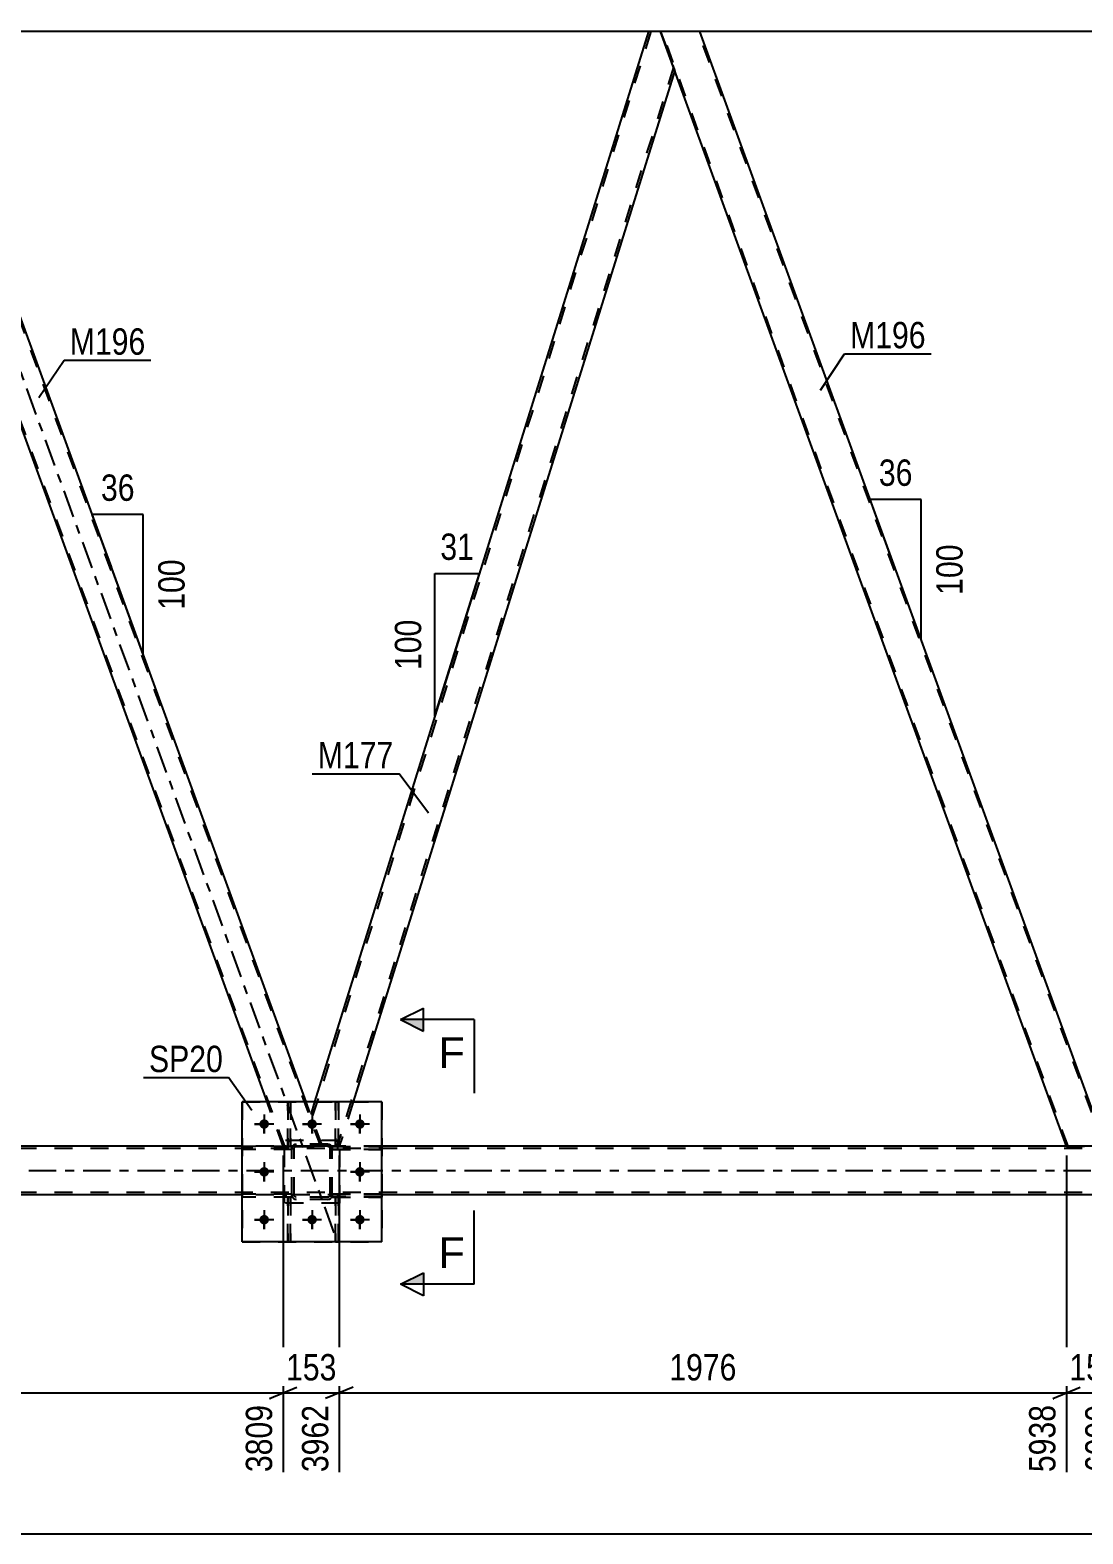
# Model space of a CAD drawing. Header units: millimetres. Extents: x -86 to 755, y -439 to 155.
# Drawn here: x 162 to 276.4, y -165.4 to -1.8 of the extents above; entities that cross this region are included whole.
import ezdxf

# ---------------------------------------------------------------- set-up
doc = ezdxf.new("R2010")
doc.units = ezdxf.units.MM
doc.linetypes.add('DXK_LINE_DOT2', pattern=[3.9198, 1.9599, -1.9599])
doc.linetypes.add('DXK_LINE_DOT3', pattern=[5.9187, 2.979, -0.9799, 0.9799, -0.9799])
doc.styles.add('Arial', font='ARIAL.TTF', dxfattribs={"height": 0.2})
doc.styles.add('Arial Narrow', font='ARIALN.TTF', dxfattribs={"height": 0.2})

# ---------------------------------------------------------------- blocks, each defined once
blk = doc.blocks.new('Bolt-814185138-3623 - 3452')
at = {"color": 1, "linetype": 'Continuous'}
for p, q in [((186.36, -120.8), (187.05, -120.8)), ((187.4, -119.76), (187.4, -120.46)), ((188.44, -120.8), (187.75, -120.8)), ((191.56, -120.8), (192.25, -120.8)), ((192.6, -119.76), (192.6, -120.46)), ((193.64, -120.8), (192.95, -120.8)), ((196.76, -120.8), (197.45, -120.8)), ((197.8, -119.76), (197.8, -120.46)), ((198.84, -120.8), (198.15, -120.8)), ((187.4, -121.84), (187.4, -121.15)), ((192.6, -121.84), (192.6, -121.15)), ((197.8, -121.84), (197.8, -121.15)), ((187.4, -124.96), (187.4, -125.66)), ((197.8, -124.96), (197.8, -125.66)), ((186.36, -126), (187.05, -126)), ((187.4, -127.04), (187.4, -126.35)), ((188.44, -126), (187.75, -126)), ((196.76, -126), (197.45, -126)), ((197.8, -127.04), (197.8, -126.35)), ((198.84, -126), (198.15, -126)), ((187.4, -130.16), (187.4, -130.86)), ((192.6, -130.16), (192.6, -130.86)), ((197.8, -130.16), (197.8, -130.86)), ((186.36, -131.2), (187.05, -131.2)), ((187.4, -132.24), (187.4, -131.55)), ((188.44, -131.2), (187.75, -131.2)), ((191.56, -131.2), (192.25, -131.2)), ((192.6, -132.24), (192.6, -131.55)), ((193.64, -131.2), (192.95, -131.2)), ((196.76, -131.2), (197.45, -131.2)), ((197.8, -132.24), (197.8, -131.55)), ((198.84, -131.2), (198.15, -131.2))]:
    blk.add_line(p, q, dxfattribs=at)
blk = doc.blocks.new('Part-814185138-3652 - 3452')
at = {"color": 7, "linetype": 'DXK_LINE_DOT2'}
for p, q in [((189.95, -133.6), (189.95, -128.77)), ((189.95, -128.77), (190.27, -128.77)), ((190.27, -128.77), (190.27, -133.6)), ((189.95, -129.37), (190.27, -129.37)), ((190.27, -133.6), (189.95, -133.6))]:
    blk.add_line(p, q, dxfattribs=at)
blk = doc.blocks.new('Part-814185138-3688 - 3452')
at = {"color": 2, "linetype": 'Continuous'}
for p, q in [((234.73, -2), (230.47, -2)), ((277.6, -119.8), (234.73, -2)), ((274.59, -123.22), (232, -6.2))]:
    blk.add_line(p, q, dxfattribs=at)
at = {"color": 7, "linetype": 'DXK_LINE_DOT2'}
for p, q in [((230.47, -2), (232, -6.2)), ((274.76, -123.22), (230.64, -2)), ((278.68, -123.22), (234.56, -2)), ((278.85, -123.22), (277.6, -119.8)), ((274.59, -123.22), (278.85, -123.22))]:
    blk.add_line(p, q, dxfattribs=at)
blk = doc.blocks.new('Part-814185138-3714 - 3452')
at = {"color": 7, "linetype": 'DXK_LINE_DOT2'}
for p, q in [((195.6, -122.6), (189.6, -122.6)), ((189.6, -129.4), (189.6, -122.6)), ((195.6, -129.4), (195.6, -122.6)), ((195.6, -129.4), (189.6, -129.4))]:
    blk.add_line(p, q, dxfattribs=at)
blk = doc.blocks.new('Part-814185138-3896 - 3452')
at = {"color": 2, "linetype": 'Continuous'}
blk.add_line((195.47, -118.4), (195.15, -118.4), dxfattribs=at)
at = {"color": 7, "linetype": 'DXK_LINE_DOT2'}
for p, q in [((195.15, -118.4), (195.15, -123.25)), ((195.47, -123.25), (195.47, -118.4)), ((195.15, -122.65), (195.47, -122.65)), ((195.15, -123.25), (195.47, -123.25))]:
    blk.add_line(p, q, dxfattribs=at)
blk = doc.blocks.new('Part-814185138-3852 - 3452')
at = {"color": 7, "linetype": 'DXK_LINE_DOT2'}
for p, q in [((195.15, -123.25), (195.15, -118.4)), ((195.15, -118.4), (195.47, -118.4)), ((195.47, -118.4), (195.47, -123.25)), ((195.15, -122.65), (195.47, -122.65)), ((195.47, -123.25), (195.15, -123.25))]:
    blk.add_line(p, q, dxfattribs=at)
blk = doc.blocks.new('Part-814185138-3723 - 3452')
at = {"color": 7, "linetype": 'DXK_LINE_DOT2'}
for p, q in [((640.85, -123.46), (37.91, -123.46)), ((200.2, -123.22), (185, -123.22)), ((640.85, -128.26), (37.12, -128.26)), ((200.2, -128.5), (185, -128.5))]:
    blk.add_line(p, q, dxfattribs=at)
at = {"color": 2, "linetype": 'Continuous'}
for p, q in [((185, -123.22), (37.95, -123.22)), ((355.27, -123.22), (200.2, -123.22)), ((185, -128.5), (37.08, -128.5)), ((355.27, -128.5), (200.2, -128.5))]:
    blk.add_line(p, q, dxfattribs=at)
at = {"color": 7, "linetype": 'DXK_LINE_DOT3'}
blk.add_line((37.51, -125.86), (640.85, -125.86), dxfattribs=at)
blk = doc.blocks.new('Part-814185138-3858 - 3452')
at = {"color": 7, "linetype": 'DXK_LINE_DOT2'}
for p, q in [((195.15, -133.6), (195.15, -128.77)), ((195.15, -128.77), (195.47, -128.77)), ((195.47, -128.77), (195.47, -133.6)), ((195.15, -129.37), (195.47, -129.37)), ((195.47, -133.6), (195.15, -133.6))]:
    blk.add_line(p, q, dxfattribs=at)
blk = doc.blocks.new('Part-814185138-3741 - 3452')
at = {"color": 7, "linetype": 'DXK_LINE_DOT3'}
blk.add_line((195.01, -132.62), (144.05, 7.4), dxfattribs=at)
at = {"color": 2, "linetype": 'Continuous'}
for p, q in [((149.59, -2), (145.34, -2)), ((191.96, -118.4), (149.59, -2)), ((187.71, -118.4), (146.87, -6.2))]:
    blk.add_line(p, q, dxfattribs=at)
at = {"color": 7, "linetype": 'DXK_LINE_DOT2'}
for p, q in [((145.34, -2), (146.87, -6.2)), ((189.63, -123.22), (145.51, -2)), ((193.55, -123.22), (149.42, -2)), ((189.46, -123.22), (187.71, -118.4)), ((193.72, -123.22), (191.96, -118.4)), ((193.72, -123.22), (189.46, -123.22))]:
    blk.add_line(p, q, dxfattribs=at)
blk = doc.blocks.new('Part-814185138-3746 - 3452')
at = {"color": 7, "linetype": 'DXK_LINE_DOT2'}
for p, q in [((229.41, -2), (192.59, -120.12)), ((231.88, -5.88), (195.31, -123.22)), ((232, -6.2), (232.02, -6.25)), ((232.02, -6.25), (232, -6.2)), ((192.87, -118.4), (192.45, -119.75)), ((197.06, -118.4), (195.56, -123.22)), ((193.72, -123.22), (192.45, -119.75)), ((195.56, -123.22), (193.72, -123.22))]:
    blk.add_line(p, q, dxfattribs=at)
at = {"color": 2, "linetype": 'Continuous'}
for p, q in [((229.15, -2), (192.87, -118.4)), ((230.47, -2), (229.15, -2)), ((232, -6.2), (230.47, -2)), ((232.02, -6.25), (197.06, -118.4))]:
    blk.add_line(p, q, dxfattribs=at)
blk = doc.blocks.new('Part-814185138-3876 - 3452')
at = {"color": 7, "linetype": 'DXK_LINE_DOT2'}
for p, q in [((194.8, -128.76), (194.8, -128.44)), ((194.8, -128.44), (200.2, -128.44)), ((200.2, -128.76), (194.8, -128.76)), ((195.4, -128.76), (195.4, -128.44)), ((200.2, -128.44), (200.2, -128.76))]:
    blk.add_line(p, q, dxfattribs=at)
blk = doc.blocks.new('Bolt-814185138-3747 - 3452')
at = {"linetype": 'Continuous'}
for points in [[(187.92, -120.8, -1), (186.88, -120.8, -1)], [(193.12, -120.8, -1), (192.08, -120.8, -1)], [(198.32, -120.8, -1), (197.28, -120.8, -1)], [(187.92, -126, -1), (186.88, -126, -1)], [(198.32, -126, -1), (197.28, -126, -1)], [(187.92, -131.2, -1), (186.88, -131.2, -1)], [(193.12, -131.2, -1), (192.08, -131.2, -1)], [(198.32, -131.2, -1), (197.28, -131.2, -1)]]:
    blk.add_hatch(color=1, dxfattribs=at).paths.add_polyline_path(points)
at = {"color": 1, "linetype": 'Continuous'}
for p, q in [((188.44, -120.8), (186.36, -120.8)), ((187.4, -119.76), (187.4, -121.84)), ((193.64, -120.8), (191.56, -120.8)), ((192.6, -119.76), (192.6, -121.84)), ((198.84, -120.8), (196.76, -120.8)), ((197.8, -119.76), (197.8, -121.84)), ((187.4, -124.96), (187.4, -127.04)), ((197.8, -124.96), (197.8, -127.04)), ((188.44, -126), (186.36, -126)), ((198.84, -126), (196.76, -126)), ((187.4, -130.16), (187.4, -132.24)), ((192.6, -130.16), (192.6, -132.24)), ((197.8, -130.16), (197.8, -132.24)), ((188.44, -131.2), (186.36, -131.2)), ((193.64, -131.2), (191.56, -131.2)), ((198.84, -131.2), (196.76, -131.2))]:
    blk.add_line(p, q, dxfattribs=at)
blk = doc.blocks.new('Part-814185138-3752 - 3452')
at = {"color": 2, "linetype": 'Continuous'}
for p, q in [((229.15, -2), (149.59, -2)), ((314.29, -2), (234.73, -2))]:
    blk.add_line(p, q, dxfattribs=at)
at = {"color": 7, "linetype": 'DXK_LINE_DOT2'}
blk.add_line((234.73, -2), (229.15, -2), dxfattribs=at)
blk = doc.blocks.new('Part-814185138-3805 - 3452')
at = {"color": 7, "linetype": 'DXK_LINE_DOT2'}
for p, q in [((195.6, -122.6), (189.6, -122.6)), ((189.6, -129.4), (189.6, -122.6)), ((195.6, -129.4), (195.6, -122.6)), ((195.6, -129.4), (189.6, -129.4))]:
    blk.add_line(p, q, dxfattribs=at)
blk = doc.blocks.new('Part-814185138-3806 - 3452')
at = {"color": 7, "linetype": 'DXK_LINE_DOT2'}
for p, q in [((190.4, -123.48), (190.44, -123.3)), ((190.44, -123.3), (190.4, -123.48)), ((190.4, -128.52), (190.4, -123.48)), ((190.64, -123.48), (190.66, -123.39)), ((190.64, -128.52), (190.64, -123.48)), ((190.66, -123.39), (190.71, -123.31)), ((190.69, -123.04), (190.88, -123)), ((190.88, -123), (190.69, -123.04)), ((190.71, -123.31), (190.79, -123.26)), ((190.79, -123.26), (190.88, -123.24)), ((194.32, -123), (190.88, -123)), ((190.88, -123.24), (194.32, -123.24)), ((194.32, -123), (194.5, -123.04)), ((194.5, -123.04), (194.32, -123)), ((194.32, -123.24), (194.41, -123.26)), ((194.41, -123.26), (194.49, -123.31)), ((194.49, -123.31), (194.54, -123.39)), ((194.54, -123.39), (194.56, -123.48)), ((194.56, -128.52), (194.56, -123.48)), ((194.76, -123.3), (194.8, -123.48)), ((194.8, -123.48), (194.76, -123.3)), ((194.8, -128.52), (194.8, -123.48)), ((190.44, -128.71), (190.4, -128.52)), ((190.4, -128.52), (190.44, -128.71)), ((190.66, -128.62), (190.64, -128.52)), ((190.71, -128.69), (190.66, -128.62)), ((190.88, -129), (190.69, -128.97)), ((190.69, -128.97), (190.88, -129)), ((190.79, -128.75), (190.71, -128.69)), ((190.88, -128.76), (190.79, -128.75)), ((194.32, -128.76), (190.88, -128.76)), ((194.32, -129), (190.88, -129)), ((194.41, -128.75), (194.32, -128.76)), ((194.5, -128.97), (194.32, -129)), ((194.32, -129), (194.5, -128.97)), ((194.49, -128.69), (194.41, -128.75)), ((194.54, -128.62), (194.49, -128.69)), ((194.56, -128.52), (194.54, -128.62)), ((194.8, -128.52), (194.76, -128.71)), ((194.76, -128.71), (194.8, -128.52))]:
    blk.add_line(p, q, dxfattribs=at)
at = {"color": 7, "linetype": 'DXK_LINE_DOT3'}
blk.add_line((192.6, -126), (192.6, -126), dxfattribs=at)
at = {"color": 7, "linetype": 'DXK_LINE_DOT2'}
for centre, start, end in [((190.88, -123.48), 112.5, 157.5), ((190.88, -123.48), 112.5, 157.5), ((194.32, -123.48), 22.5, 67.5), ((194.32, -123.48), 22.5, 67.5), ((190.88, -128.52), 202.5, 247.5), ((190.88, -128.52), 202.5, 247.5), ((194.32, -128.52), 292.5, 337.5), ((194.32, -128.52), 292.5, 337.5)]:
    blk.add_arc(centre, 0.48, start, end, dxfattribs=at)
blk = doc.blocks.new('Part-814185138-3807 - 3452')
at = {"color": 7, "linetype": 'DXK_LINE_DOT2'}
for p, q in [((185, -118.4), (200.2, -118.4)), ((185, -118.4), (185, -133.6)), ((200.2, -118.4), (200.2, -133.6)), ((185, -133.6), (200.2, -133.6))]:
    blk.add_line(p, q, dxfattribs=at)
blk = doc.blocks.new('Part-814185138-3812 - 3452')
at = {"color": 2, "linetype": 'Continuous'}
for p, q in [((200.2, -118.4), (185, -118.4)), ((185, -133.6), (185, -118.4)), ((200.2, -133.6), (200.2, -118.4)), ((200.2, -133.6), (185, -133.6))]:
    blk.add_line(p, q, dxfattribs=at)
blk = doc.blocks.new('Part-814185138-3870 - 3452')
at = {"color": 7, "linetype": 'DXK_LINE_DOT2'}
for p, q in [((190.4, -128.44), (185, -128.44)), ((185, -128.76), (185, -128.44)), ((190.4, -128.76), (185, -128.76)), ((189.8, -128.76), (189.8, -128.44)), ((190.4, -128.44), (190.4, -128.76))]:
    blk.add_line(p, q, dxfattribs=at)
blk = doc.blocks.new('Part-814185138-3816 - 3452')
at = {"color": 7, "linetype": 'DXK_LINE_DOT2'}
for p, q in [((195.47, -128.77), (195.15, -128.77)), ((195.15, -128.77), (195.15, -133.6)), ((195.47, -133.6), (195.47, -128.77)), ((195.15, -129.37), (195.47, -129.37)), ((195.15, -133.6), (195.47, -133.6))]:
    blk.add_line(p, q, dxfattribs=at)
blk = doc.blocks.new('Part-814185138-3827 - 3452')
at = {"color": 7, "linetype": 'DXK_LINE_DOT2'}
for p, q in [((189.95, -123.25), (189.95, -118.4)), ((189.95, -118.4), (190.27, -118.4)), ((190.27, -118.4), (190.27, -123.25)), ((189.95, -122.65), (190.27, -122.65)), ((190.27, -123.25), (189.95, -123.25))]:
    blk.add_line(p, q, dxfattribs=at)
blk = doc.blocks.new('Part-814185138-3830 - 3452')
at = {"color": 7, "linetype": 'DXK_LINE_DOT2'}
for p, q in [((200.2, -128.44), (194.8, -128.44)), ((194.8, -128.44), (194.8, -128.76)), ((194.8, -128.76), (200.2, -128.76)), ((195.4, -128.76), (195.4, -128.44)), ((200.2, -128.76), (200.2, -128.44))]:
    blk.add_line(p, q, dxfattribs=at)
blk = doc.blocks.new('Part-814185138-3833 - 3452')
at = {"color": 7, "linetype": 'DXK_LINE_DOT2'}
for p, q in [((200.2, -123.24), (194.8, -123.24)), ((194.8, -123.24), (194.8, -123.56)), ((194.8, -123.56), (200.2, -123.56)), ((195.4, -123.56), (195.4, -123.24)), ((200.2, -123.56), (200.2, -123.24))]:
    blk.add_line(p, q, dxfattribs=at)
blk = doc.blocks.new('Part-814185138-3839 - 3452')
at = {"color": 7, "linetype": 'DXK_LINE_DOT2'}
for p, q in [((194.8, -123.56), (194.8, -123.24)), ((194.8, -123.24), (200.2, -123.24)), ((200.2, -123.56), (194.8, -123.56)), ((195.4, -123.56), (195.4, -123.24)), ((200.2, -123.24), (200.2, -123.56))]:
    blk.add_line(p, q, dxfattribs=at)
blk = doc.blocks.new('Part-814185138-3867 - 3452')
at = {"color": 2, "linetype": 'Continuous'}
blk.add_line((190.27, -118.4), (189.95, -118.4), dxfattribs=at)
at = {"color": 7, "linetype": 'DXK_LINE_DOT2'}
for p, q in [((189.95, -118.4), (189.95, -123.25)), ((190.27, -123.25), (190.27, -118.4)), ((189.95, -122.65), (190.27, -122.65)), ((189.95, -123.25), (190.27, -123.25))]:
    blk.add_line(p, q, dxfattribs=at)
blk = doc.blocks.new('Part-814185138-3873 - 3452')
at = {"color": 7, "linetype": 'DXK_LINE_DOT2'}
for p, q in [((190.4, -123.24), (185, -123.24)), ((185, -123.56), (185, -123.24)), ((190.4, -123.56), (185, -123.56)), ((189.8, -123.56), (189.8, -123.24)), ((190.4, -123.24), (190.4, -123.56))]:
    blk.add_line(p, q, dxfattribs=at)
blk = doc.blocks.new('Part-814185138-3878 - 3452')
at = {"color": 7, "linetype": 'DXK_LINE_DOT2'}
for p, q in [((190.4, -128.44), (185, -128.44)), ((185, -128.44), (185, -128.76)), ((190.4, -128.76), (185, -128.76)), ((189.8, -128.76), (189.8, -128.44)), ((190.4, -128.76), (190.4, -128.44))]:
    blk.add_line(p, q, dxfattribs=at)
blk = doc.blocks.new('Part-814185138-3881 - 3452')
at = {"color": 7, "linetype": 'DXK_LINE_DOT2'}
for p, q in [((190.4, -123.24), (185, -123.24)), ((185, -123.24), (185, -123.56)), ((190.4, -123.56), (185, -123.56)), ((189.8, -123.56), (189.8, -123.24)), ((190.4, -123.56), (190.4, -123.24))]:
    blk.add_line(p, q, dxfattribs=at)
blk = doc.blocks.new('Part-814185138-3882 - 3452')
at = {"color": 7, "linetype": 'DXK_LINE_DOT2'}
for p, q in [((190.4, -123.48), (190.44, -123.3)), ((190.44, -123.3), (190.4, -123.48)), ((190.4, -128.52), (190.4, -123.48)), ((190.64, -123.48), (190.66, -123.39)), ((190.64, -128.52), (190.64, -123.48)), ((190.66, -123.39), (190.71, -123.31)), ((190.69, -123.04), (190.88, -123)), ((190.88, -123), (190.69, -123.04)), ((190.71, -123.31), (190.79, -123.26)), ((190.79, -123.26), (190.88, -123.24)), ((194.32, -123), (190.88, -123)), ((190.88, -123.24), (194.32, -123.24)), ((194.32, -123), (194.5, -123.04)), ((194.5, -123.04), (194.32, -123)), ((194.32, -123.24), (194.41, -123.26)), ((194.41, -123.26), (194.49, -123.31)), ((194.49, -123.31), (194.54, -123.39)), ((194.54, -123.39), (194.56, -123.48)), ((194.56, -128.52), (194.56, -123.48)), ((194.76, -123.3), (194.8, -123.48)), ((194.8, -123.48), (194.76, -123.3)), ((194.8, -128.52), (194.8, -123.48)), ((190.44, -128.71), (190.4, -128.52)), ((190.4, -128.52), (190.44, -128.71)), ((190.66, -128.62), (190.64, -128.52)), ((190.71, -128.69), (190.66, -128.62)), ((190.88, -129), (190.69, -128.97)), ((190.69, -128.97), (190.88, -129)), ((190.79, -128.75), (190.71, -128.69)), ((190.88, -128.76), (190.79, -128.75)), ((194.32, -128.76), (190.88, -128.76)), ((194.32, -129), (190.88, -129)), ((194.41, -128.75), (194.32, -128.76)), ((194.5, -128.97), (194.32, -129)), ((194.32, -129), (194.5, -128.97)), ((194.49, -128.69), (194.41, -128.75)), ((194.54, -128.62), (194.49, -128.69)), ((194.56, -128.52), (194.54, -128.62)), ((194.8, -128.52), (194.76, -128.71)), ((194.76, -128.71), (194.8, -128.52))]:
    blk.add_line(p, q, dxfattribs=at)
at = {"color": 7, "linetype": 'DXK_LINE_DOT3'}
blk.add_line((192.6, -126), (192.6, -126), dxfattribs=at)
at = {"color": 7, "linetype": 'DXK_LINE_DOT2'}
for centre, start, end in [((190.88, -123.48), 112.5, 157.5), ((190.88, -123.48), 112.5, 157.5), ((194.32, -123.48), 22.5, 67.5), ((194.32, -123.48), 22.5, 67.5), ((190.88, -128.52), 202.5, 247.5), ((190.88, -128.52), 202.5, 247.5), ((194.32, -128.52), 292.5, 337.5), ((194.32, -128.52), 292.5, 337.5)]:
    blk.add_arc(centre, 0.48, start, end, dxfattribs=at)
blk = doc.blocks.new('Part-814185138-3899 - 3452')
at = {"color": 7, "linetype": 'DXK_LINE_DOT2'}
for p, q in [((190.27, -128.77), (189.95, -128.77)), ((189.95, -128.77), (189.95, -133.6)), ((190.27, -133.6), (190.27, -128.77)), ((189.95, -129.37), (190.27, -129.37)), ((189.95, -133.6), (190.27, -133.6))]:
    blk.add_line(p, q, dxfattribs=at)
blk = doc.blocks.new('StraightDimension-814185138-4818 - 3452')
at = {"color": 7, "linetype": 'Continuous'}
for p, q in [((195.56, -124.22), (195.56, -158.65)), ((274.59, -124.22), (274.59, -158.65)), ((197.06, -149.43), (194.06, -150.63)), ((195.56, -150.03), (274.59, -150.03)), ((273.09, -150.63), (276.09, -149.43))]:
    blk.add_line(p, q, dxfattribs=at)
at = {"color": 0}
blk.add_wipeout([(239.33, -149.28), (239.33, -145.08), (230.82, -145.08), (230.82, -149.28)], dxfattribs=at)
at = {"color": 0, "linetype": 'Continuous'}
blk.add_wipeout([(273.99, -150.73), (269.79, -150.73), (269.79, -159.25), (273.99, -159.25)], dxfattribs=at)
at = {"color": 3, "style": 'Arial Narrow'}
blk.add_text('1976', height=2.863, dxfattribs=at).set_placement((231.42, -148.68))
at = {"color": 3, "linetype": 'Continuous', "style": 'Arial Narrow'}
blk.add_text('5938', height=2.863, rotation=90.0002, dxfattribs=at).set_placement((273.39, -158.65))
blk = doc.blocks.new('StraightDimension-814185138-4540 - 3452')
at = {"color": 7, "linetype": 'Continuous'}
blk.add_line((-0.64, -165.37), (651.71, -165.37), dxfattribs=at)
blk = doc.blocks.new('StraightDimension-814185138-4794 - 3452')
at = {"color": 7, "linetype": 'Continuous'}
for p, q in [((274.59, -124.22), (274.59, -158.65)), ((280.69, -124.22), (280.69, -158.65)), ((273.09, -150.63), (276.09, -149.43)), ((274.59, -150.03), (280.69, -150.03)), ((282.19, -149.43), (279.19, -150.63))]:
    blk.add_line(p, q, dxfattribs=at)
at = {"color": 0}
blk.add_wipeout([(280.99, -149.28), (280.99, -145.08), (274.3, -145.08), (274.3, -149.28)], dxfattribs=at)
at = {"color": 0, "linetype": 'Continuous'}
blk.add_wipeout([(280.09, -150.73), (275.89, -150.73), (275.89, -159.25), (280.09, -159.25)], dxfattribs=at)
at = {"color": 3, "style": 'Arial Narrow'}
blk.add_text('153', height=2.863, dxfattribs=at).set_placement((274.9, -148.68))
at = {"color": 3, "linetype": 'Continuous', "style": 'Arial Narrow'}
blk.add_text('6090', height=2.863, rotation=90.0002, dxfattribs=at).set_placement((279.49, -158.65))
blk = doc.blocks.new('StraightDimension-814185138-4551 - 3452')
at = {"color": 7, "linetype": 'Continuous'}
for p, q in [((110.43, -124.22), (110.43, -158.65)), ((189.46, -124.22), (189.46, -158.65)), ((111.93, -149.43), (108.93, -150.63)), ((110.43, -150.03), (189.46, -150.03)), ((187.96, -150.63), (190.96, -149.43))]:
    blk.add_line(p, q, dxfattribs=at)
at = {"color": 0}
blk.add_wipeout([(154.2, -149.28), (154.2, -145.08), (145.69, -145.08), (145.69, -149.28)], dxfattribs=at)
at = {"color": 0, "linetype": 'Continuous'}
blk.add_wipeout([(188.86, -150.73), (184.66, -150.73), (184.66, -159.25), (188.86, -159.25)], dxfattribs=at)
at = {"color": 3, "style": 'Arial Narrow'}
blk.add_text('1976', height=2.863, dxfattribs=at).set_placement((146.29, -148.68))
at = {"color": 3, "linetype": 'Continuous', "style": 'Arial Narrow'}
blk.add_text('3809', height=2.863, rotation=90.0002, dxfattribs=at).set_placement((188.26, -158.65))
blk = doc.blocks.new('StraightDimension-814185138-4842 - 3452')
at = {"color": 7, "linetype": 'Continuous'}
for p, q in [((189.46, -124.22), (189.46, -158.65)), ((195.56, -124.22), (195.56, -158.65)), ((187.96, -150.63), (190.96, -149.43)), ((189.46, -150.03), (195.56, -150.03)), ((197.06, -149.43), (194.06, -150.63))]:
    blk.add_line(p, q, dxfattribs=at)
at = {"color": 0}
blk.add_wipeout([(195.85, -149.28), (195.85, -145.08), (189.17, -145.08), (189.17, -149.28)], dxfattribs=at)
at = {"color": 0, "linetype": 'Continuous'}
blk.add_wipeout([(194.96, -150.73), (190.76, -150.73), (190.76, -159.25), (194.96, -159.25)], dxfattribs=at)
at = {"color": 3, "style": 'Arial Narrow'}
blk.add_text('153', height=2.863, dxfattribs=at).set_placement((189.77, -148.68))
at = {"color": 3, "linetype": 'Continuous', "style": 'Arial Narrow'}
blk.add_text('3962', height=2.863, rotation=90.0002, dxfattribs=at).set_placement((194.36, -158.65))
blk = doc.blocks.new('AngleDimension-814185138-4925 - 3452')
at = {"color": 7, "linetype": 'Continuous'}
for p, q in [((170.79, -60.22), (168.71, -54.53)), ((174.25, -54.53), (168.71, -54.53)), ((174.25, -69.75), (168.71, -54.53)), ((174.25, -69.75), (174.25, -54.53))]:
    blk.add_line(p, q, dxfattribs=at)
at = {"color": 0}
for points in [[(173.91, -53.63), (173.91, -49.43), (169.06, -49.43), (169.06, -53.63)], [(179.35, -58.8), (175.15, -58.8), (175.15, -65.48), (179.35, -65.48)]]:
    blk.add_wipeout(points, dxfattribs=at)
at = {"color": 3, "style": 'Arial Narrow'}
blk.add_text('36', height=2.863, dxfattribs=at).set_placement((169.66, -53.03))
blk.add_text('100', height=2.863, rotation=90.0002, dxfattribs=at).set_placement((178.75, -64.88))
blk = doc.blocks.new('AngleDimension-814185138-4939 - 3452')
at = {"color": 7, "linetype": 'Continuous'}
for p, q in [((205.96, -60.95), (210.78, -60.95)), ((205.96, -76.42), (210.78, -60.95)), ((205.96, -76.42), (205.96, -60.95)), ((207.92, -70.12), (210.78, -60.95))]:
    blk.add_line(p, q, dxfattribs=at)
at = {"color": 0}
for points in [[(210.8, -60.05), (210.8, -55.85), (205.94, -55.85), (205.94, -60.05)], [(205.06, -65.34), (200.86, -65.34), (200.86, -72.03), (205.06, -72.03)]]:
    blk.add_wipeout(points, dxfattribs=at)
at = {"color": 3, "style": 'Arial Narrow'}
blk.add_text('31', height=2.863, dxfattribs=at).set_placement((206.54, -59.45))
blk.add_text('100', height=2.863, rotation=90.0002, dxfattribs=at).set_placement((204.46, -71.43))
blk = doc.blocks.new('AngleDimension-814185138-4953 - 3452')
at = {"color": 7, "linetype": 'Continuous'}
for p, q in [((255.58, -59.3), (253.26, -52.9)), ((258.8, -52.9), (253.26, -52.9)), ((258.8, -68.12), (253.26, -52.9)), ((258.8, -68.12), (258.8, -52.9))]:
    blk.add_line(p, q, dxfattribs=at)
at = {"color": 0}
for points in [[(258.45, -52), (258.45, -47.8), (253.6, -47.8), (253.6, -52)], [(263.9, -57.17), (259.7, -57.17), (259.7, -63.85), (263.9, -63.85)]]:
    blk.add_wipeout(points, dxfattribs=at)
at = {"color": 3, "style": 'Arial Narrow'}
blk.add_text('36', height=2.863, dxfattribs=at).set_placement((254.2, -51.4))
blk.add_text('100', height=2.863, rotation=90.0002, dxfattribs=at).set_placement((263.3, -63.25))
blk = doc.blocks.new('Mark-814185138-3684 - 3452')
at = {"color": 0}
blk.add_wipeout([(259.29, -36.44), (259.29, -33.44), (251.07, -33.44), (251.07, -36.44)], dxfattribs=at)
blk.add_wipeout([(259.29, -36.44), (259.29, -33.44), (251.07, -33.44), (251.07, -36.44)], dxfattribs=at)
at = {"color": 30, "linetype": 'Continuous'}
for p, q in [((247.84, -41), (250.47, -37.04)), ((250.47, -37.04), (259.89, -37.04))]:
    blk.add_line(p, q, dxfattribs=at)
at = {"color": 3, "style": 'Arial Narrow'}
blk.add_text('M196', height=2.863, dxfattribs=at).set_placement((251.07, -36.44))
blk = doc.blocks.new('Mark-814185138-3737 - 3452')
at = {"color": 0}
blk.add_wipeout([(174.49, -37.14), (174.49, -34.14), (166.27, -34.14), (166.27, -37.14)], dxfattribs=at)
blk.add_wipeout([(174.49, -37.14), (174.49, -34.14), (166.27, -34.14), (166.27, -37.14)], dxfattribs=at)
at = {"color": 30, "linetype": 'Continuous'}
for p, q in [((162.9, -41.81), (165.67, -37.74)), ((165.67, -37.74), (175.09, -37.74))]:
    blk.add_line(p, q, dxfattribs=at)
at = {"color": 3, "style": 'Arial Narrow'}
blk.add_text('M196', height=2.863, dxfattribs=at).set_placement((166.27, -37.14))
blk = doc.blocks.new('Mark-814185138-3742 - 3452')
at = {"color": 0}
blk.add_wipeout([(201.45, -82.11), (201.45, -79.11), (193.22, -79.11), (193.22, -82.11)], dxfattribs=at)
blk.add_wipeout([(201.45, -82.11), (201.45, -79.11), (193.22, -79.11), (193.22, -82.11)], dxfattribs=at)
at = {"color": 30, "linetype": 'Continuous'}
for p in [(192.62, -82.71), (205.25, -86.99)]:
    blk.add_line(p, (202.05, -82.71), dxfattribs=at)
at = {"color": 3, "style": 'Arial Narrow'}
blk.add_text('M177', height=2.863, dxfattribs=at).set_placement((193.22, -82.11))
blk = doc.blocks.new('SectionMark-814185138-5191 - 3452')
at = {"linetype": 'Continuous'}
for points in [[(204.7, -109.45), (204.7, -110.7), (202.2, -109.45)], [(204.7, -136.97), (204.7, -138.22), (202.2, -138.22)]]:
    blk.add_hatch(color=6, dxfattribs=at).paths.add_polyline_path(points)
at = {"color": 6, "linetype": 'Continuous'}
for p, q in [((202.2, -109.45), (204.7, -108.2)), ((210.2, -109.45), (202.2, -109.45)), ((202.2, -109.45), (204.7, -110.7)), ((204.7, -110.7), (204.7, -108.2)), ((210.2, -109.45), (210.2, -117.45)), ((210.2, -138.22), (210.2, -130.22)), ((202.2, -138.22), (204.7, -136.97)), ((204.7, -136.97), (204.7, -139.47)), ((210.2, -138.22), (202.2, -138.22)), ((204.7, -139.47), (202.2, -138.22))]:
    blk.add_line(p, q, dxfattribs=at)
at = {"color": 0, "linetype": 'Continuous'}
for points in [[(209.2, -114.7), (209.2, -111.2), (206.35, -111.2), (206.35, -114.7)], [(209.2, -136.47), (209.2, -132.97), (206.35, -132.97), (206.35, -136.47)]]:
    blk.add_wipeout(points, dxfattribs=at)
at = {"color": 3, "linetype": 'Continuous', "style": 'Arial'}
for p in [(206.35, -114.7), (206.35, -136.47)]:
    blk.add_text('F', height=3.34, dxfattribs=at).set_placement(p)
blk = doc.blocks.new('Mark-814185138-3808 - 3452')
at = {"color": 0}
blk.add_wipeout([(182.92, -115.15), (182.92, -112.15), (174.88, -112.15), (174.88, -115.15)], dxfattribs=at)
blk.add_wipeout([(182.92, -115.15), (182.92, -112.15), (174.88, -112.15), (174.88, -115.15)], dxfattribs=at)
at = {"color": 30, "linetype": 'Continuous'}
for p in [(174.28, -115.75), (186.05, -119.33)]:
    blk.add_line(p, (183.52, -115.75), dxfattribs=at)
at = {"color": 3, "style": 'Arial Narrow'}
blk.add_text('SP20', height=2.863, dxfattribs=at).set_placement((174.88, -115.15))

msp = doc.modelspace()

# ---------------------------------------------------------------- block references
for name in ['Part-814185138-3741 - 3452', 'Part-814185138-3752 - 3452', 'Part-814185138-3746 - 3452', 'Part-814185138-3688 - 3452', 'Part-814185138-3807 - 3452', 'Part-814185138-3812 - 3452', 'Part-814185138-3827 - 3452', 'Part-814185138-3867 - 3452', 'Part-814185138-3896 - 3452', 'Part-814185138-3852 - 3452', 'Bolt-814185138-3623 - 3452', 'Bolt-814185138-3747 - 3452', 'Part-814185138-3714 - 3452', 'Part-814185138-3805 - 3452', 'Part-814185138-3723 - 3452', 'Part-814185138-3873 - 3452', 'Part-814185138-3881 - 3452', 'Part-814185138-3806 - 3452', 'Part-814185138-3882 - 3452', 'Part-814185138-3833 - 3452', 'Part-814185138-3839 - 3452', 'Part-814185138-3870 - 3452', 'Part-814185138-3878 - 3452', 'Part-814185138-3652 - 3452', 'Part-814185138-3899 - 3452', 'Part-814185138-3876 - 3452', 'Part-814185138-3830 - 3452', 'Part-814185138-3858 - 3452', 'Part-814185138-3816 - 3452']:
    msp.add_blockref(name, (0, 0))

# ---------------------------------------------------------------- next in the draw order: block references
msp.add_blockref('StraightDimension-814185138-4818 - 3452', (0, 0))

# ---------------------------------------------------------------- next in the draw order: block references
msp.add_blockref('StraightDimension-814185138-4540 - 3452', (0, 0))

# ---------------------------------------------------------------- next in the draw order: block references
for name in ['Mark-814185138-3737 - 3452', 'Mark-814185138-3684 - 3452', 'AngleDimension-814185138-4953 - 3452', 'AngleDimension-814185138-4925 - 3452', 'AngleDimension-814185138-4939 - 3452', 'Mark-814185138-3742 - 3452', 'SectionMark-814185138-5191 - 3452', 'Mark-814185138-3808 - 3452', 'StraightDimension-814185138-4551 - 3452', 'StraightDimension-814185138-4794 - 3452']:
    msp.add_blockref(name, (0, 0))

# ---------------------------------------------------------------- next in the draw order: block references
msp.add_blockref('StraightDimension-814185138-4842 - 3452', (0, 0))

doc.saveas('drawing.dxf')
